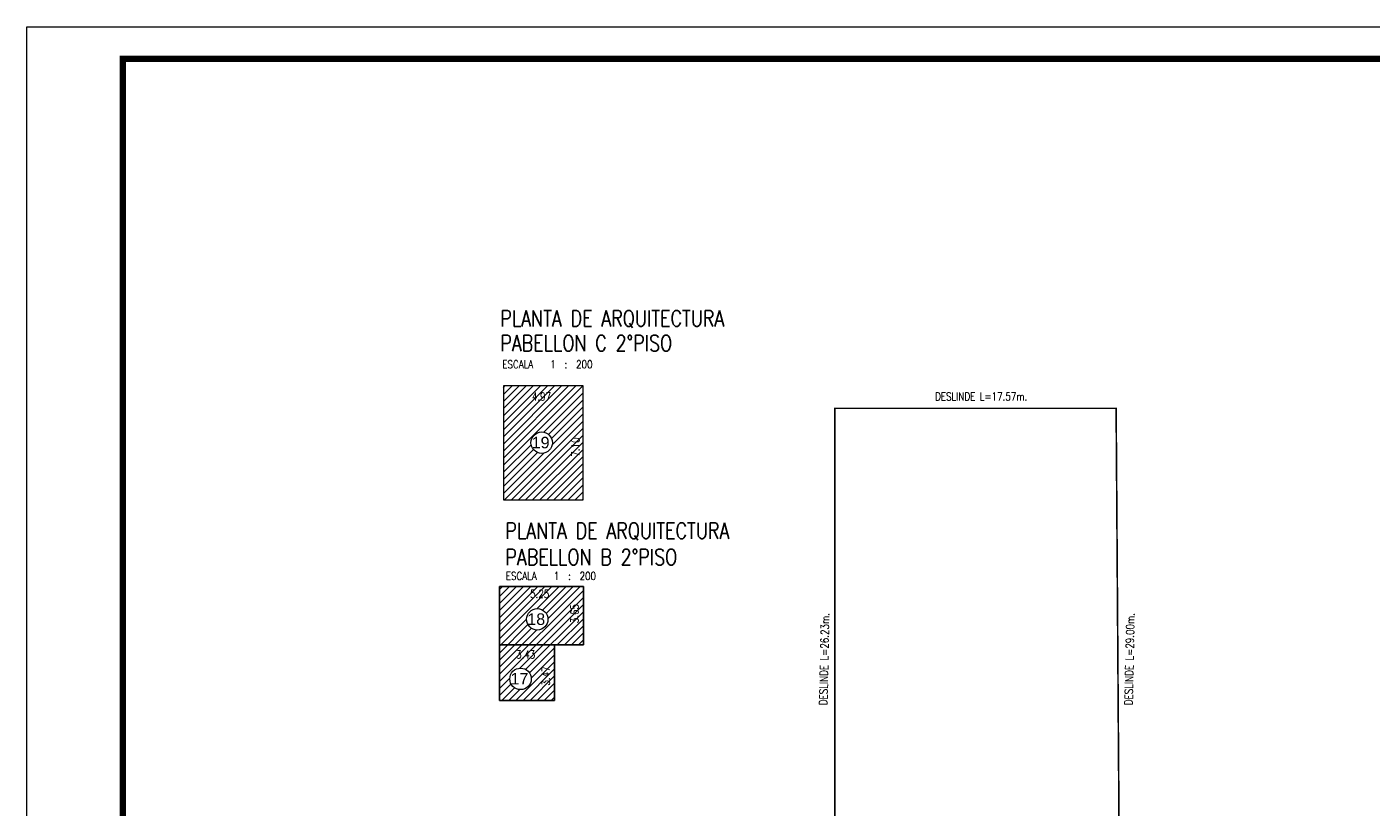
# Model space of a CAD drawing. Extents: x -3099 to -2751, y 5130 to 5248.
# Drawn here: x -2919.3 to -2835.2, y 5199.5 to 5248.3 of the extents above; entities that cross this region are included whole.
import ezdxf

# ---------------------------------------------------------------- set-up
doc = ezdxf.new("R2010")
doc.units = 0
doc.header["$MEASUREMENT"] = 0
doc.linetypes.add('ACAD_ISO12W100', pattern=[22, 12, -3, 0.5, -3, 0.5, -3])
doc.layers.get('0').update_dxf_attribs({"linetype": 'CONTINUOUS'})
for name, color, linetype in [('ACHURADO', 9, 'CONTINUOUS'), ('COTAS', 7, 'CONTINUOUS'), ('CUADROS', 1, 'CONTINUOUS'), ('TEXTO', 3, 'CONTINUOUS')]:
    doc.layers.add(name, color=color, linetype=linetype)
doc.layers.add('OFICIAL', color=3, linetype='CONTINUOUS', lineweight=5)
doc.styles.add('arial', font='arial.ttf', dxfattribs={"height": 150})
doc.styles.add('ROMANS', font='romans.shx', dxfattribs={"oblique": 10, "height": 1.3})

msp = doc.modelspace()

# ---------------------------------------------------------------- hatches: boundary and pattern name
at = {"layer": 'ACHURADO'}
h = msp.add_hatch(dxfattribs=at)
h.set_pattern_fill('ANSI31', color=256, scale=2.5, style=0)
h.paths.add_polyline_path([(-2884.6, 5225.896), (-2889.57, 5225.896), (-2889.57, 5218.786), (-2884.6, 5218.786)])
h.paths.add_polyline_path([(-2886.516, 5222.352, -1), (-2887.856, 5222.352, -1)], flags=16)
h.paths.add_polyline_path([(-2884.58, 5213.361), (-2889.82, 5213.361), (-2889.82, 5209.721), (-2886.39, 5209.721), (-2884.58, 5209.721)])
h.paths.add_polyline_path([(-2886.793, 5211.317, -1), (-2888.133, 5211.317, -1)], flags=16)
h.paths.add_polyline_path([(-2886.39, 5209.721), (-2889.82, 5209.721), (-2889.82, 5206.251), (-2886.39, 5206.251)])
h.paths.add_polyline_path([(-2889.181, 5207.595, -1), (-2887.84, 5207.595, -1)], flags=16)
h.paths.add_polyline_path([(-2887.865, 5224.857), (-2886.396, 5224.857), (-2886.396, 5225.607), (-2887.865, 5225.607)], flags=24)
h.paths.add_polyline_path([(-2884.695, 5221.41), (-2884.695, 5222.879), (-2885.445, 5222.879), (-2885.445, 5221.41)], flags=24)
h.paths.add_polyline_path([(-2888.012, 5221.805), (-2886.509, 5221.805), (-2886.509, 5222.908), (-2888.012, 5222.908)], flags=24)
h.paths.add_polyline_path([(-2887.982, 5212.527), (-2886.513, 5212.527), (-2886.513, 5213.277), (-2887.982, 5213.277)], flags=24)
h.paths.add_polyline_path([(-2884.753, 5211), (-2884.753, 5212.469), (-2885.503, 5212.469), (-2885.503, 5211)], flags=24)
h.paths.add_polyline_path([(-2888.288, 5210.77), (-2886.786, 5210.77), (-2886.786, 5211.872), (-2888.288, 5211.872)], flags=24)
h.paths.add_polyline_path([(-2888.854, 5208.747), (-2887.385, 5208.747), (-2887.385, 5209.497), (-2888.854, 5209.497)], flags=24)
h.paths.add_polyline_path([(-2886.557, 5207.103), (-2886.557, 5208.572), (-2887.307, 5208.572), (-2887.307, 5207.103)], flags=24)
h.paths.add_polyline_path([(-2889.333, 5207.063), (-2887.836, 5207.063), (-2887.836, 5208.147), (-2889.333, 5208.147)], flags=24)

# ---------------------------------------------------------------- linework, layer by layer
at = {"color": 4}
for centre in [(-2887.186, 5222.352), (-2887.463, 5211.317), (-2888.51, 5207.595)]:
    msp.add_circle(centre, 0.67, dxfattribs=at)
at = {"layer": 'COTAS'}
msp.add_lwpolyline([(-2751.147, 5248.336), (-2751.147, 5129.536), (-2919.347, 5129.536), (-2919.347, 5248.336)], close=True, dxfattribs=at)
at = {"layer": 'COTAS', "const_width": 0.4}
msp.add_lwpolyline([(-2753.147, 5246.336), (-2913.347, 5246.336), (-2913.347, 5131.536), (-2753.147, 5131.536)], close=True, dxfattribs=at)
at = {"layer": 'CUADROS'}
for points in [[(-2884.6, 5225.896), (-2889.57, 5225.896), (-2889.57, 5218.786), (-2884.6, 5218.786)], [(-2884.58, 5209.721), (-2889.82, 5209.721), (-2889.82, 5213.361), (-2884.58, 5213.361)], [(-2886.39, 5206.251), (-2889.82, 5206.251), (-2889.82, 5209.721), (-2886.39, 5209.721)]]:
    msp.add_lwpolyline(points, close=True, dxfattribs=at)
msp.add_lwpolyline([(-2889.82, 5213.361), (-2889.82, 5206.251), (-2886.39, 5206.251), (-2886.39, 5209.721), (-2884.58, 5209.721), (-2884.58, 5213.361), (-2889.82, 5213.361)], dxfattribs=at)
at = {"layer": 'OFICIAL', "linetype": 'ACAD_ISO12W100', "ltscale": 0.1, "const_width": 0.1}
msp.add_lwpolyline([(-2868.867, 5198.268), (-2868.867, 5224.498), (-2851.299, 5224.498), (-2851.099, 5195.489)], dxfattribs=at)

# ---------------------------------------------------------------- texts
at = {"color": 4, "style": 'arial'}
for s, p in [('19', (-2887.812, 5222.001)), ('18', (-2888.088, 5210.966)), ('17', (-2889.136, 5207.244))]:
    msp.add_text(s, height=0.72, dxfattribs=at).set_placement(p)
at = {"layer": 'TEXTO', "color": 6, "style": 'ROMANS', "width": 0.8}
for s, p in [('PLANTA DE ARQUITECTURA ', (-2889.768, 5229.623)), ('PABELLON C 2°PISO', (-2889.768, 5228.076)), ('PLANTA DE ARQUITECTURA ', (-2889.452, 5216.354)), ('PABELLON B 2°PISO', (-2889.452, 5214.705))]:
    msp.add_text(s, height=1, dxfattribs=at).set_placement(p)
at = {"layer": 'TEXTO', "style": 'ROMANS', "width": 0.8}
for s, p in [('ESCALA   1  :  200', (-2889.65, 5227.001)), ('4.97', (-2887.798, 5224.982)), ('DESLINDE L=17.57m.', (-2862.611, 5224.993)), ('ESCALA   1  :  200', (-2889.431, 5213.773)), ('5.25', (-2887.914, 5212.652)), ('3.43', (-2888.787, 5208.872))]:
    msp.add_text(s, height=0.5, dxfattribs=at).set_placement(p)
for s, rotation, p in [('7.10', 90, (-2884.82, 5221.478)), ('3.65', 90, (-2884.878, 5211.068)), ('DESLINDE L=26.23m.', 88.81967, (-2869.346, 5205.943)), ('DESLINDE L=29.00m.', 88.81967, (-2850.274, 5205.943)), ('3.47', 90, (-2886.682, 5207.171))]:
    msp.add_text(s, height=0.5, rotation=rotation, dxfattribs=at).set_placement(p)

doc.saveas('drawing.dxf')
